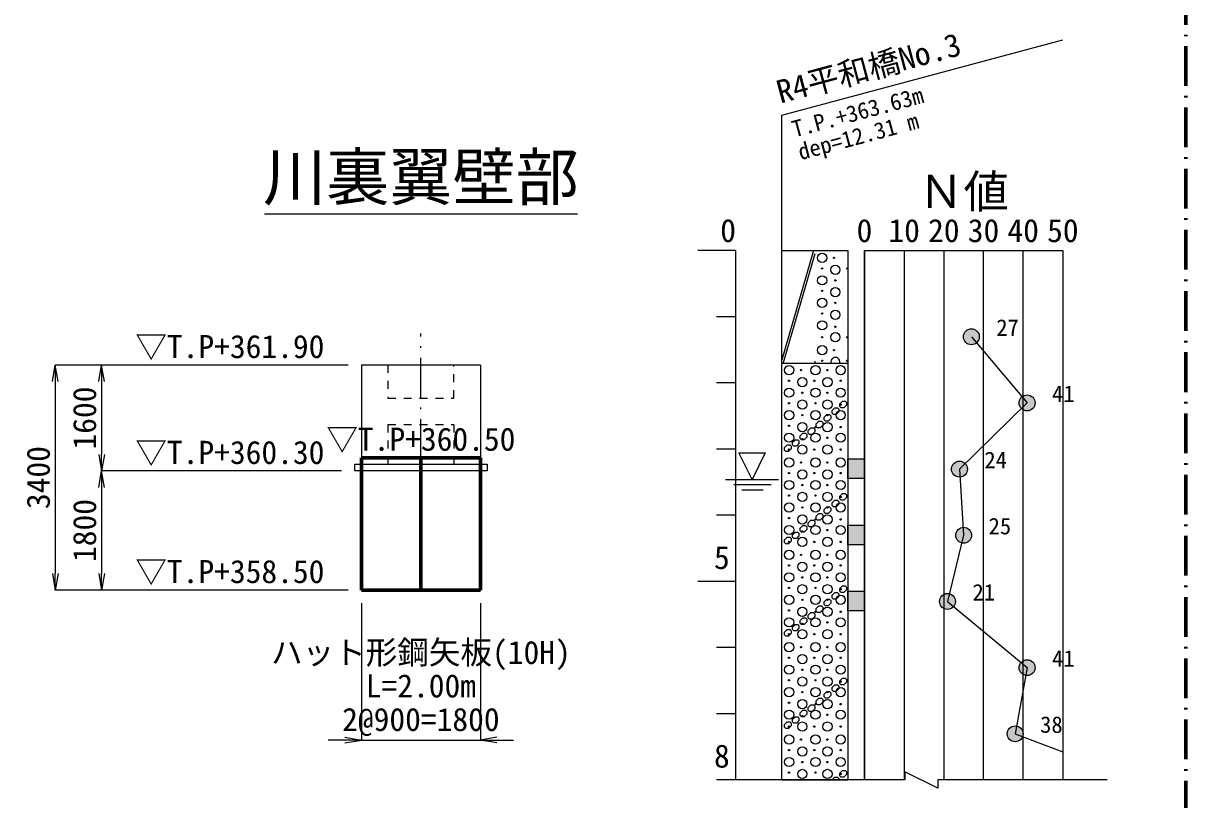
# Model space of a CAD drawing. Header units: millimetres. Extents: x 247104 to 392283, y -100044 to 25995.
# Drawn here: x 295560 to 313138, y -73799 to -62065 of the extents above; entities that cross this region are included whole.
import ezdxf
from ezdxf.enums import TextEntityAlignment as Align

# ---------------------------------------------------------------- set-up
doc = ezdxf.new("R2010")
doc.units = ezdxf.units.MM
doc.header["$LTSCALE"] = 100
doc.header["$PDSIZE"] = 300
for name, pattern in [('PS_SOLID', [0]), ('SXF_一点短鎖線', [9.25, 6, -1.5, 0.25, -1.5]), ('SXF_跳び破線', [12, 6, -6]), ('一点短鎖線', [9.25, 6, -1.5, 0.25, -1.5])]:
    doc.linetypes.add(name, pattern=pattern)
doc.layers.get('Defpoints').update_dxf_attribs({"color": 151})
for name, color, linetype, lineweight in [('D-BMK', 2, 'SXF_一点短鎖線', 13), ('D-STR', 1, 'Continuous', 50), ('D-STR-DIM', 7, 'Continuous', 13), ('D-STR-STR8', 8, 'Continuous', 9), ('D-STR-STRB', 4, 'Continuous', 13), ('D-STR-TXT', 7, 'Continuous', 13), ('D-TTL-FRAM', 2, 'Continuous', 50), ('D-TTL-LINE', 7, 'Continuous', 13), ('D-TTL-TXT', 7, 'Continuous', 13)]:
    doc.layers.add(name, color=color, linetype=linetype, lineweight=lineweight)
doc.styles.add('MS ゴシック', font='MS Gothic.ttf')
doc.styles.add('ＭＳ ゴシック', font='MS Gothic.ttf')
doc.dimstyles.new('DIM-100-F', dxfattribs={"dimscale": 100, "dimtxt": 3.5, "dimasz": 2.5, "dimexe": 0, "dimexo": 2, "dimgap": 0.8, "dimtad": 1, "dimdec": 0, "dimzin": 0, "dimdsep": 46, "dimtxsty": 'MS ゴシック', "dimblk": 'OPEN', "dimcen": 0.1, "dimaunit": 1, "dimadec": 4, "dimazin": 0, "dimtfac": 1, "dimtdec": 0, "dimtmove": 2, "dimatfit": 3, "dimldrblk": 'OPEN', "dimfxl": 1, "dimtolj": 1, "dimtzin": 0, "dimlwd": -1, "dimlwe": -1, "dimarcsym": 2})

# ---------------------------------------------------------------- blocks, each defined once
blk = doc.blocks.new('_Open')
at = {"color": 0, "linetype": 'ByBlock', "lineweight": -2}
for p, q in [((-1, 0.167), (0, 0)), ((-1, -0.167), (0, 0)), ((0, 0), (-1, 0))]:
    blk.add_line(p, q, dxfattribs=at)
blk = doc.blocks.new('*D89')
at = {"layer": 'D-STR-DIM', "color": 0, "transparency": 16777216}
for p, q in [((300473, -67231), (296045, -67231)), ((296045, -67481), (296045, -70381)), ((300473, -70631), (296045, -70631))]:
    blk.add_line(p, q, dxfattribs=at)
at = {"layer": 'Defpoints', "color": 0, "transparency": 16777216}
for p in [(300673, -67231), (296045, -70631), (300673, -70631)]:
    blk.add_point(p, dxfattribs=at)
at = {"layer": 'D-STR-DIM', "color": 0, "transparency": 16777216, "xscale": 250, "yscale": 250, "zscale": 250}
for p, rotation in [((296045, -67231), 90), ((296045, -70631), 270)]:
    blk.add_blockref('_Open', p, dxfattribs=dict(at, rotation=rotation))
at = {"layer": 'D-STR-DIM', "color": 0, "transparency": 16777216, "insert": (295790, -68931), "char_height": 350, "attachment_point": 5, "rotation": 90, "style": 'MS ゴシック'}
blk.add_mtext('\\A1;3400', dxfattribs=at)
blk = doc.blocks.new('*D90')
at = {"layer": 'D-STR-DIM', "color": 0, "transparency": 16777216}
for p, q in [((300473, -67231), (296745, -67231)), ((296745, -67481), (296745, -68581)), ((300373, -68831), (296745, -68831))]:
    blk.add_line(p, q, dxfattribs=at)
at = {"layer": 'Defpoints', "color": 0, "transparency": 16777216}
for p in [(300673, -67231), (296745, -68831), (300573, -68831)]:
    blk.add_point(p, dxfattribs=at)
at = {"layer": 'D-STR-DIM', "color": 0, "transparency": 16777216, "xscale": 250, "yscale": 250, "zscale": 250}
for p, rotation in [((296745, -67231), 90), ((296745, -68831), 270)]:
    blk.add_blockref('_Open', p, dxfattribs=dict(at, rotation=rotation))
at = {"layer": 'D-STR-DIM', "color": 0, "transparency": 16777216, "insert": (296490, -68031), "char_height": 350, "attachment_point": 5, "rotation": 90, "style": 'MS ゴシック'}
blk.add_mtext('\\A1;1600', dxfattribs=at)
blk = doc.blocks.new('*D91')
at = {"layer": 'D-STR-DIM', "color": 0, "transparency": 16777216}
for p, q in [((300373, -68831), (296745, -68831)), ((296745, -69081), (296745, -70381)), ((300473, -70631), (296745, -70631))]:
    blk.add_line(p, q, dxfattribs=at)
at = {"layer": 'Defpoints', "color": 0, "transparency": 16777216}
for p in [(300573, -68831), (296745, -70631), (300673, -70631)]:
    blk.add_point(p, dxfattribs=at)
at = {"layer": 'D-STR-DIM', "color": 0, "transparency": 16777216, "xscale": 250, "yscale": 250, "zscale": 250}
for p, rotation in [((296745, -68831), 90), ((296745, -70631), 270)]:
    blk.add_blockref('_Open', p, dxfattribs=dict(at, rotation=rotation))
at = {"layer": 'D-STR-DIM', "color": 0, "transparency": 16777216, "insert": (296490, -69731), "char_height": 350, "attachment_point": 5, "rotation": 90, "style": 'MS ゴシック'}
blk.add_mtext('\\A1;1800', dxfattribs=at)
blk = doc.blocks.new('*D92')
at = {"layer": 'D-STR-DIM', "color": 0, "transparency": 16777216}
for p, q in [((300673, -70831), (300673, -72897)), ((302473, -70831), (302473, -72897)), ((300423, -72897), (300173, -72897)), ((300673, -72897), (302473, -72897)), ((302723, -72897), (302973, -72897))]:
    blk.add_line(p, q, dxfattribs=at)
at = {"layer": 'Defpoints', "color": 0, "transparency": 16777216}
for p in [(300673, -70631), (302473, -70631), (302473, -72897)]:
    blk.add_point(p, dxfattribs=at)
at = {"layer": 'D-STR-DIM', "color": 0, "transparency": 16777216, "xscale": 250, "yscale": 250, "zscale": 250}
blk.add_blockref('_Open', (300673, -72897), dxfattribs=at)
at = {"layer": 'D-STR-DIM', "color": 0, "transparency": 16777216, "xscale": 250, "yscale": 250, "zscale": 250, "rotation": 180}
blk.add_blockref('_Open', (302473, -72897), dxfattribs=at)
at = {"layer": 'D-STR-DIM', "color": 0, "transparency": 16777216, "insert": (301573, -72624), "char_height": 350, "attachment_point": 5, "style": 'MS ゴシック'}
blk.add_mtext('\\A1;2@900=1800', dxfattribs=at)

msp = doc.modelspace()

# ---------------------------------------------------------------- hatches: boundary and pattern name
at = {"layer": 'D-STR-STR8', "linetype": 'PS_SOLID'}
for points in [[(307830.3, -65610.5, 1), (307810.3, -65610.5, 1)], [(307650.3, -65770.5, 1), (307630.3, -65770.5, 1)], [(308030.3, -65770.5, 1), (308010.3, -65770.5, 1)], [(307850.3, -65950.5, 1), (307830.3, -65950.5, 1)], [(307650.3, -66110.5, 1), (307630.3, -66110.5, 1)], [(307650.3, -66450.5, 1), (307630.3, -66450.5, 1)], [(307850.3, -66290.5, 1), (307830.3, -66290.5, 1)], [(307850.3, -66650.5, 1), (307830.3, -66650.5, 1)], [(310016.6, -66802.8, 1), (309776.6, -66802.8, 1)], [(307650.3, -66810.5, 1), (307630.3, -66810.5, 1)], [(308030.3, -66810.5, 1), (308010.3, -66810.5, 1)], [(307830.3, -67005.9, 1), (307810.3, -67005.9, 1)], [(307330.3, -67308.2, 1), (307310.3, -67308.2, 1)], [(307650.3, -67165.9, 1), (307630.3, -67165.9, 1)], [(307730.3, -67308.2, 1), (307710.3, -67308.2, 1)], [(308030.3, -67165.9, 1), (308010.3, -67165.9, 1)], [(307150.3, -67468.2, 1), (307130.3, -67468.2, 1)], [(307530.3, -67468.2, 1), (307510.3, -67468.2, 1)], [(307930.3, -67468.2, 1), (307910.3, -67468.2, 1)], [(307350.3, -67648.2, 1), (307330.3, -67648.2, 1)], [(307730.3, -67648.2, 1), (307710.3, -67648.2, 1)], [(307150.3, -67808.2, 1), (307130.3, -67808.2, 1)], [(307550.3, -67808.2, 1), (307530.3, -67808.2, 1)], [(307930.3, -67828.2, 1), (307910.3, -67828.2, 1)], [(310859.6, -67802.8, 1), (310619.6, -67802.8, 1)], [(307350.3, -67988.2, 1), (307330.3, -67988.2, 1)], [(307730.3, -67988.2, 1), (307710.3, -67988.2, 1)], [(307150.3, -68148.2, 1), (307130.3, -68148.2, 1)], [(307550.3, -68168.2, 1), (307530.3, -68168.2, 1)], [(307930.3, -68168.2, 1), (307910.3, -68168.2, 1)], [(307350.3, -68348.2, 1), (307330.3, -68348.2, 1)], [(307730.3, -68328.2, 1), (307710.3, -68328.2, 1)], [(307150.3, -68508.2, 1), (307130.3, -68508.2, 1)], [(307530.3, -68508.2, 1), (307510.3, -68508.2, 1)], [(307930.3, -68508.2, 1), (307910.3, -68508.2, 1)], [(307330.3, -68703.5, 1), (307310.3, -68703.5, 1)], [(307730.3, -68703.5, 1), (307710.3, -68703.5, 1)], [(309836.4, -68802.8, 1), (309596.4, -68802.8, 1)], [(307150.3, -68863.5, 1), (307130.3, -68863.5, 1)], [(307530.3, -68863.5, 1), (307510.3, -68863.5, 1)], [(307930.3, -68863.5, 1), (307910.3, -68863.5, 1)], [(307350.3, -69043.5, 1), (307330.3, -69043.5, 1)], [(307730.3, -69043.5, 1), (307710.3, -69043.5, 1)], [(307150.3, -69203.5, 1), (307130.3, -69203.5, 1)], [(307550.3, -69203.5, 1), (307530.3, -69203.5, 1)], [(307930.3, -69223.5, 1), (307910.3, -69223.5, 1)], [(307350.3, -69383.5, 1), (307330.3, -69383.5, 1)], [(307730.3, -69383.5, 1), (307710.3, -69383.5, 1)], [(307150.3, -69543.5, 1), (307130.3, -69543.5, 1)], [(307550.3, -69563.5, 1), (307530.3, -69563.5, 1)], [(307930.3, -69563.5, 1), (307910.3, -69563.5, 1)], [(307350.3, -69743.5, 1), (307330.3, -69743.5, 1)], [(307730.3, -69723.5, 1), (307710.3, -69723.5, 1)], [(309900.3, -69802.8, 1), (309660.3, -69802.8, 1)], [(307150.3, -69903.5, 1), (307130.3, -69903.5, 1)], [(307530.3, -69903.5, 1), (307510.3, -69903.5, 1)], [(307930.3, -69903.5, 1), (307910.3, -69903.5, 1)], [(307330.3, -70098.9, 1), (307310.3, -70098.9, 1)], [(307730.3, -70098.9, 1), (307710.3, -70098.9, 1)], [(307150.3, -70258.9, 1), (307130.3, -70258.9, 1)], [(307530.3, -70258.9, 1), (307510.3, -70258.9, 1)], [(307930.3, -70258.9, 1), (307910.3, -70258.9, 1)], [(307350.3, -70438.9, 1), (307330.3, -70438.9, 1)], [(307730.3, -70438.9, 1), (307710.3, -70438.9, 1)], [(307150.3, -70598.9, 1), (307130.3, -70598.9, 1)], [(307550.3, -70598.9, 1), (307530.3, -70598.9, 1)], [(307930.3, -70618.9, 1), (307910.3, -70618.9, 1)], [(307350.3, -70778.9, 1), (307330.3, -70778.9, 1)], [(307730.3, -70778.9, 1), (307710.3, -70778.9, 1)], [(309656.1, -70802.8, 1), (309416.1, -70802.8, 1)], [(307150.3, -70938.9, 1), (307130.3, -70938.9, 1)], [(307550.3, -70958.9, 1), (307530.3, -70958.9, 1)], [(307930.3, -70958.9, 1), (307910.3, -70958.9, 1)], [(307350.3, -71138.9, 1), (307330.3, -71138.9, 1)], [(307730.3, -71118.9, 1), (307710.3, -71118.9, 1)], [(307150.3, -71298.9, 1), (307130.3, -71298.9, 1)], [(307530.3, -71298.9, 1), (307510.3, -71298.9, 1)], [(307930.3, -71298.9, 1), (307910.3, -71298.9, 1)], [(307330.3, -71494.2, 1), (307310.3, -71494.2, 1)], [(307730.3, -71494.2, 1), (307710.3, -71494.2, 1)], [(307150.3, -71654.2, 1), (307130.3, -71654.2, 1)], [(307530.3, -71654.2, 1), (307510.3, -71654.2, 1)], [(307930.3, -71654.2, 1), (307910.3, -71654.2, 1)], [(310859.6, -71802.8, 1), (310619.6, -71802.8, 1)], [(307350.3, -71834.2, 1), (307330.3, -71834.2, 1)], [(307730.3, -71834.2, 1), (307710.3, -71834.2, 1)], [(307150.3, -71994.2, 1), (307130.3, -71994.2, 1)], [(307550.3, -71994.2, 1), (307530.3, -71994.2, 1)], [(307930.3, -72014.2, 1), (307910.3, -72014.2, 1)], [(307350.3, -72174.2, 1), (307330.3, -72174.2, 1)], [(307730.3, -72174.2, 1), (307710.3, -72174.2, 1)], [(307150.3, -72334.2, 1), (307130.3, -72334.2, 1)], [(307550.3, -72354.2, 1), (307530.3, -72354.2, 1)], [(307930.3, -72354.2, 1), (307910.3, -72354.2, 1)], [(307350.3, -72534.2, 1), (307330.3, -72534.2, 1)], [(307730.3, -72514.2, 1), (307710.3, -72514.2, 1)], [(307150.3, -72694.2, 1), (307130.3, -72694.2, 1)], [(307530.3, -72694.2, 1), (307510.3, -72694.2, 1)], [(307930.3, -72694.2, 1), (307910.3, -72694.2, 1)], [(310679.4, -72802.8, 1), (310439.4, -72802.8, 1)], [(307330.3, -72889.6, 1), (307310.3, -72889.6, 1)], [(307730.3, -72889.6, 1), (307710.3, -72889.6, 1)], [(307150.3, -73049.6, 1), (307130.3, -73049.6, 1)], [(307530.3, -73049.6, 1), (307510.3, -73049.6, 1)], [(307930.3, -73049.6, 1), (307910.3, -73049.6, 1)], [(307350.3, -73229.6, 1), (307330.3, -73229.6, 1)], [(307730.3, -73229.6, 1), (307710.3, -73229.6, 1)], [(307150.3, -73389.6, 1), (307130.3, -73389.6, 1)], [(307550.3, -73389.6, 1), (307530.3, -73389.6, 1)], [(307930.3, -73409.6, 1), (307910.3, -73409.6, 1)]]:
    msp.add_hatch(color=256, dxfattribs=at).paths.add_polyline_path(points)
h = msp.add_hatch(color=256, dxfattribs=at)
h.dxf.hatch_style = 1
h.paths.add_polyline_path([(308030.3, -68649.6), (308280.3, -68649.6), (308280.3, -68946.1), (308030.3, -68946.1)], flags=16)
h = msp.add_hatch(color=256, dxfattribs=at)
h.dxf.hatch_style = 1
h.paths.add_polyline_path([(308030.3, -69649.6), (308280.3, -69649.6), (308280.3, -69946.1), (308030.3, -69946.1)], flags=16)
h = msp.add_hatch(color=256, dxfattribs=at)
h.dxf.hatch_style = 1
h.paths.add_polyline_path([(308030.3, -70649.6), (308280.3, -70649.6), (308280.3, -70946.1), (308030.3, -70946.1)], flags=16)

# ---------------------------------------------------------------- linework, layer by layer
at = {"layer": 'D-BMK', "linetype": '一点短鎖線'}
msp.add_line((301573, -69571.8), (301573, -66755.8), dxfattribs=at)
at = {"layer": 'D-STR'}
for p, q in [((302473, -68630.5), (300673, -68630.5)), ((300673, -68830.5), (300673, -68630.5)), ((301573, -68830.5), (301573, -68630.5)), ((302473, -68830.5), (302473, -68630.5)), ((300673, -70630.5), (300673, -68830.5)), ((301573, -70630.5), (301573, -68830.5)), ((302473, -70630.5), (302473, -68830.5)), ((300673, -70630.5), (302473, -70630.5))]:
    msp.add_line(p, q, dxfattribs=at)
at = {"layer": 'D-STR-STR8', "linetype": 'PS_SOLID'}
for p, q in [((307030.3, -63453.4), (311278.4, -62315)), ((306330.3, -65500.5), (305760.3, -65500.5)), ((308280.3, -65500.5), (311280.3, -65500.5)), ((308280.3, -73500.5), (308280.3, -65500.5)), ((311280.3, -65500.5), (311280.3, -73500.5)), ((306330.3, -66500.5), (306045.3, -66500.5)), ((306330.3, -67500.5), (306045.3, -67500.5)), ((306330.3, -68500.5), (306045.3, -68500.5)), ((306330.3, -69500.5), (306045.3, -69500.5)), ((306330.3, -70500.5), (305760.3, -70500.5)), ((306330.3, -71500.5), (306045.3, -71500.5)), ((306330.3, -72500.5), (306045.3, -72500.5)), ((306330.3, -73500.5), (306045.3, -73500.5))]:
    msp.add_line(p, q, dxfattribs=at)
for points in [[(307030.3, -65500.5), (307030.3, -63453.4)], [(306330.3, -65500.5), (306330.3, -73500.5)], [(307510.3, -65500.5), (307030.3, -67149.7)], [(307030.3, -73500.5), (307030.3, -65500.5)], [(307030.3, -65500.5), (308030.3, -65500.5)], [(307530.3, -65549), (307050.3, -67198.2)], [(308030.3, -65500.5), (308030.3, -73500.5)], [(308280.3, -65500.5), (308280.3, -73500.5)], [(308879.1, -65500.5), (308879.1, -73500.5)], [(309478, -65500.5), (309478, -73500.5)], [(310076.8, -65500.5), (310076.8, -73500.5)], [(310675.7, -65500.5), (310675.7, -73500.5)], [(311280.3, -65500.5), (311280.3, -73500.5)], [(309896.6, -66802.8), (310739.6, -67802.8)], [(307030.3, -67200.5), (308030.3, -67200.5)], [(307530.3, -67173.9), (307530.3, -67198.2)], [(307910.3, -67818.2), (307950.3, -67778.2)], [(307910.3, -67858.2), (307910.3, -67818.2)], [(307950.3, -67778.2), (307990.3, -67778.2)], [(308010.3, -67838.2), (307970.3, -67878.2)], [(307990.3, -67778.2), (308010.3, -67798.2)], [(308010.3, -67798.2), (308010.3, -67838.2)], [(310739.6, -67802.8), (309716.4, -68802.8)], [(307670.3, -68018.2), (307710.3, -67978.2)], [(307670.3, -68058.2), (307670.3, -68018.2)], [(307710.3, -67978.2), (307750.3, -67978.2)], [(307750.3, -67978.2), (307770.3, -67998.2)], [(307770.3, -67998.2), (307770.3, -68038.2)], [(307790.3, -67918.2), (307830.3, -67878.2)], [(307790.3, -67958.2), (307790.3, -67918.2)], [(307810.3, -67978.2), (307790.3, -67958.2)], [(307850.3, -67978.2), (307810.3, -67978.2)], [(307830.3, -67878.2), (307870.3, -67878.2)], [(307890.3, -67938.2), (307850.3, -67978.2)], [(307870.3, -67878.2), (307890.3, -67898.2)], [(307890.3, -67898.2), (307890.3, -67938.2)], [(307930.3, -67878.2), (307910.3, -67858.2)], [(307970.3, -67878.2), (307930.3, -67878.2)], [(307430.3, -68218.2), (307470.3, -68178.2)], [(307470.3, -68178.2), (307510.3, -68178.2)], [(307510.3, -68178.2), (307530.3, -68198.2)], [(307530.3, -68198.2), (307530.3, -68238.2)], [(307550.3, -68118.2), (307590.3, -68078.2)], [(307550.3, -68158.2), (307550.3, -68118.2)], [(307570.3, -68178.2), (307550.3, -68158.2)], [(307610.3, -68178.2), (307570.3, -68178.2)], [(307590.3, -68078.2), (307630.3, -68078.2)], [(307650.3, -68138.2), (307610.3, -68178.2)], [(307630.3, -68078.2), (307650.3, -68098.2)], [(307650.3, -68098.2), (307650.3, -68138.2)], [(307690.3, -68078.2), (307670.3, -68058.2)], [(307730.3, -68078.2), (307690.3, -68078.2)], [(307770.3, -68038.2), (307730.3, -68078.2)], [(307190.3, -68398.2), (307230.3, -68358.2)], [(307230.3, -68358.2), (307270.3, -68358.2)], [(307270.3, -68358.2), (307290.3, -68378.2)], [(307290.3, -68378.2), (307290.3, -68418.2)], [(307310.3, -68298.2), (307350.3, -68258.2)], [(307310.3, -68338.2), (307310.3, -68298.2)], [(307330.3, -68358.2), (307310.3, -68338.2)], [(307370.3, -68358.2), (307330.3, -68358.2)], [(307350.3, -68258.2), (307390.3, -68258.2)], [(307410.3, -68318.2), (307370.3, -68358.2)], [(307390.3, -68258.2), (307410.3, -68278.2)], [(307410.3, -68278.2), (307410.3, -68318.2)], [(307430.3, -68258.2), (307430.3, -68218.2)], [(307450.3, -68278.2), (307430.3, -68258.2)], [(307490.3, -68278.2), (307450.3, -68278.2)], [(307530.3, -68238.2), (307490.3, -68278.2)], [(307070.3, -68478.2), (307110.3, -68438.2)], [(307070.3, -68518.2), (307070.3, -68478.2)], [(307090.3, -68538.2), (307070.3, -68518.2)], [(307130.3, -68538.2), (307090.3, -68538.2)], [(307110.3, -68438.2), (307150.3, -68438.2)], [(307170.3, -68498.2), (307130.3, -68538.2)], [(307150.3, -68438.2), (307170.3, -68458.2)], [(307170.3, -68458.2), (307170.3, -68498.2)], [(307190.3, -68438.2), (307190.3, -68398.2)], [(307210.3, -68458.2), (307190.3, -68438.2)], [(307250.3, -68458.2), (307210.3, -68458.2)], [(307290.3, -68418.2), (307250.3, -68458.2)], [(306380.3, -68558.9), (306780.3, -68558.9)], [(306580.3, -68958.9), (306380.3, -68558.9)], [(306780.3, -68558.9), (306580.3, -68958.9)], [(309716.4, -68802.8), (309780.3, -69802.8)], [(306180.3, -68958.9), (306980.3, -68958.9)], [(306302.5, -69036.6), (306869.2, -69036.6)], [(306424.8, -69114.4), (306747, -69114.4)], [(307910.3, -69213.5), (307950.3, -69173.5)], [(307910.3, -69253.5), (307910.3, -69213.5)], [(307930.3, -69273.5), (307910.3, -69253.5)], [(307950.3, -69173.5), (307990.3, -69173.5)], [(308010.3, -69233.5), (307970.3, -69273.5)], [(307990.3, -69173.5), (308010.3, -69193.5)], [(308010.3, -69193.5), (308010.3, -69233.5)], [(307670.3, -69413.5), (307710.3, -69373.5)], [(307670.3, -69453.5), (307670.3, -69413.5)], [(307710.3, -69373.5), (307750.3, -69373.5)], [(307770.3, -69433.5), (307730.3, -69473.5)], [(307750.3, -69373.5), (307770.3, -69393.5)], [(307770.3, -69393.5), (307770.3, -69433.5)], [(307790.3, -69313.5), (307830.3, -69273.5)], [(307790.3, -69353.5), (307790.3, -69313.5)], [(307810.3, -69373.5), (307790.3, -69353.5)], [(307850.3, -69373.5), (307810.3, -69373.5)], [(307830.3, -69273.5), (307870.3, -69273.5)], [(307890.3, -69333.5), (307850.3, -69373.5)], [(307870.3, -69273.5), (307890.3, -69293.5)], [(307890.3, -69293.5), (307890.3, -69333.5)], [(307970.3, -69273.5), (307930.3, -69273.5)], [(307430.3, -69613.5), (307470.3, -69573.5)], [(307470.3, -69573.5), (307510.3, -69573.5)], [(307510.3, -69573.5), (307530.3, -69593.5)], [(307530.3, -69593.5), (307530.3, -69633.5)], [(307550.3, -69513.5), (307590.3, -69473.5)], [(307550.3, -69553.5), (307550.3, -69513.5)], [(307570.3, -69573.5), (307550.3, -69553.5)], [(307610.3, -69573.5), (307570.3, -69573.5)], [(307590.3, -69473.5), (307630.3, -69473.5)], [(307650.3, -69533.5), (307610.3, -69573.5)], [(307630.3, -69473.5), (307650.3, -69493.5)], [(307650.3, -69493.5), (307650.3, -69533.5)], [(307690.3, -69473.5), (307670.3, -69453.5)], [(307730.3, -69473.5), (307690.3, -69473.5)], [(307190.3, -69793.5), (307230.3, -69753.5)], [(307230.3, -69753.5), (307270.3, -69753.5)], [(307270.3, -69753.5), (307290.3, -69773.5)], [(307290.3, -69773.5), (307290.3, -69813.5)], [(307310.3, -69693.5), (307350.3, -69653.5)], [(307310.3, -69733.5), (307310.3, -69693.5)], [(307330.3, -69753.5), (307310.3, -69733.5)], [(307370.3, -69753.5), (307330.3, -69753.5)], [(307350.3, -69653.5), (307390.3, -69653.5)], [(307410.3, -69713.5), (307370.3, -69753.5)], [(307390.3, -69653.5), (307410.3, -69673.5)], [(307410.3, -69673.5), (307410.3, -69713.5)], [(307430.3, -69653.5), (307430.3, -69613.5)], [(307450.3, -69673.5), (307430.3, -69653.5)], [(307490.3, -69673.5), (307450.3, -69673.5)], [(307530.3, -69633.5), (307490.3, -69673.5)], [(307070.3, -69873.5), (307110.3, -69833.5)], [(307070.3, -69913.5), (307070.3, -69873.5)], [(307090.3, -69933.5), (307070.3, -69913.5)], [(307130.3, -69933.5), (307090.3, -69933.5)], [(307110.3, -69833.5), (307150.3, -69833.5)], [(307170.3, -69893.5), (307130.3, -69933.5)], [(307150.3, -69833.5), (307170.3, -69853.5)], [(307170.3, -69853.5), (307170.3, -69893.5)], [(307190.3, -69833.5), (307190.3, -69793.5)], [(307210.3, -69853.5), (307190.3, -69833.5)], [(307250.3, -69853.5), (307210.3, -69853.5)], [(307290.3, -69813.5), (307250.3, -69853.5)], [(309780.3, -69802.8), (309536.1, -70802.8)], [(307910.3, -70608.9), (307950.3, -70568.9)], [(307910.3, -70648.9), (307910.3, -70608.9)], [(307930.3, -70668.9), (307910.3, -70648.9)], [(307950.3, -70568.9), (307990.3, -70568.9)], [(308010.3, -70628.9), (307970.3, -70668.9)], [(307990.3, -70568.9), (308010.3, -70588.9)], [(308010.3, -70588.9), (308010.3, -70628.9)], [(307670.3, -70808.9), (307710.3, -70768.9)], [(307670.3, -70848.9), (307670.3, -70808.9)], [(307710.3, -70768.9), (307750.3, -70768.9)], [(307770.3, -70828.9), (307730.3, -70868.9)], [(307750.3, -70768.9), (307770.3, -70788.9)], [(307770.3, -70788.9), (307770.3, -70828.9)], [(307790.3, -70708.9), (307830.3, -70668.9)], [(307790.3, -70748.9), (307790.3, -70708.9)], [(307810.3, -70768.9), (307790.3, -70748.9)], [(307850.3, -70768.9), (307810.3, -70768.9)], [(307830.3, -70668.9), (307870.3, -70668.9)], [(307890.3, -70728.9), (307850.3, -70768.9)], [(307870.3, -70668.9), (307890.3, -70688.9)], [(307890.3, -70688.9), (307890.3, -70728.9)], [(307970.3, -70668.9), (307930.3, -70668.9)], [(309536.1, -70802.8), (310739.6, -71802.8)], [(307430.3, -71008.9), (307470.3, -70968.9)], [(307430.3, -71048.9), (307430.3, -71008.9)], [(307470.3, -70968.9), (307510.3, -70968.9)], [(307510.3, -70968.9), (307530.3, -70988.9)], [(307530.3, -70988.9), (307530.3, -71028.9)], [(307550.3, -70908.9), (307590.3, -70868.9)], [(307550.3, -70948.9), (307550.3, -70908.9)], [(307570.3, -70968.9), (307550.3, -70948.9)], [(307610.3, -70968.9), (307570.3, -70968.9)], [(307590.3, -70868.9), (307630.3, -70868.9)], [(307650.3, -70928.9), (307610.3, -70968.9)], [(307630.3, -70868.9), (307650.3, -70888.9)], [(307650.3, -70888.9), (307650.3, -70928.9)], [(307690.3, -70868.9), (307670.3, -70848.9)], [(307730.3, -70868.9), (307690.3, -70868.9)], [(307190.3, -71188.9), (307230.3, -71148.9)], [(307190.3, -71228.9), (307190.3, -71188.9)], [(307230.3, -71148.9), (307270.3, -71148.9)], [(307270.3, -71148.9), (307290.3, -71168.9)], [(307290.3, -71168.9), (307290.3, -71208.9)], [(307310.3, -71088.9), (307350.3, -71048.9)], [(307310.3, -71128.9), (307310.3, -71088.9)], [(307330.3, -71148.9), (307310.3, -71128.9)], [(307370.3, -71148.9), (307330.3, -71148.9)], [(307350.3, -71048.9), (307390.3, -71048.9)], [(307410.3, -71108.9), (307370.3, -71148.9)], [(307390.3, -71048.9), (307410.3, -71068.9)], [(307410.3, -71068.9), (307410.3, -71108.9)], [(307450.3, -71068.9), (307430.3, -71048.9)], [(307490.3, -71068.9), (307450.3, -71068.9)], [(307530.3, -71028.9), (307490.3, -71068.9)], [(307070.3, -71268.9), (307110.3, -71228.9)], [(307070.3, -71308.9), (307070.3, -71268.9)], [(307090.3, -71328.9), (307070.3, -71308.9)], [(307130.3, -71328.9), (307090.3, -71328.9)], [(307110.3, -71228.9), (307150.3, -71228.9)], [(307170.3, -71288.9), (307130.3, -71328.9)], [(307150.3, -71228.9), (307170.3, -71248.9)], [(307170.3, -71248.9), (307170.3, -71288.9)], [(307210.3, -71248.9), (307190.3, -71228.9)], [(307250.3, -71248.9), (307210.3, -71248.9)], [(307290.3, -71208.9), (307250.3, -71248.9)], [(310739.6, -71802.8), (310559.4, -72802.8)], [(307790.3, -72104.2), (307830.3, -72064.2)], [(307830.3, -72064.2), (307870.3, -72064.2)], [(307870.3, -72064.2), (307890.3, -72084.2)], [(307910.3, -72004.2), (307950.3, -71964.2)], [(307910.3, -72044.2), (307910.3, -72004.2)], [(307930.3, -72064.2), (307910.3, -72044.2)], [(307970.3, -72064.2), (307930.3, -72064.2)], [(307950.3, -71964.2), (307990.3, -71964.2)], [(308010.3, -72024.2), (307970.3, -72064.2)], [(307990.3, -71964.2), (308010.3, -71984.2)], [(308010.3, -71984.2), (308010.3, -72024.2)], [(307670.3, -72204.2), (307710.3, -72164.2)], [(307670.3, -72244.2), (307670.3, -72204.2)], [(307690.3, -72264.2), (307670.3, -72244.2)], [(307710.3, -72164.2), (307750.3, -72164.2)], [(307770.3, -72224.2), (307730.3, -72264.2)], [(307750.3, -72164.2), (307770.3, -72184.2)], [(307770.3, -72184.2), (307770.3, -72224.2)], [(307790.3, -72144.2), (307790.3, -72104.2)], [(307810.3, -72164.2), (307790.3, -72144.2)], [(307850.3, -72164.2), (307810.3, -72164.2)], [(307890.3, -72124.2), (307850.3, -72164.2)], [(307890.3, -72084.2), (307890.3, -72124.2)], [(307430.3, -72404.2), (307470.3, -72364.2)], [(307430.3, -72444.2), (307430.3, -72404.2)], [(307470.3, -72364.2), (307510.3, -72364.2)], [(307510.3, -72364.2), (307530.3, -72384.2)], [(307530.3, -72384.2), (307530.3, -72424.2)], [(307550.3, -72304.2), (307590.3, -72264.2)], [(307550.3, -72344.2), (307550.3, -72304.2)], [(307570.3, -72364.2), (307550.3, -72344.2)], [(307610.3, -72364.2), (307570.3, -72364.2)], [(307590.3, -72264.2), (307630.3, -72264.2)], [(307650.3, -72324.2), (307610.3, -72364.2)], [(307630.3, -72264.2), (307650.3, -72284.2)], [(307650.3, -72284.2), (307650.3, -72324.2)], [(307730.3, -72264.2), (307690.3, -72264.2)], [(307190.3, -72584.2), (307230.3, -72544.2)], [(307190.3, -72624.2), (307190.3, -72584.2)], [(307230.3, -72544.2), (307270.3, -72544.2)], [(307270.3, -72544.2), (307290.3, -72564.2)], [(307290.3, -72564.2), (307290.3, -72604.2)], [(307310.3, -72484.2), (307350.3, -72444.2)], [(307310.3, -72524.2), (307310.3, -72484.2)], [(307330.3, -72544.2), (307310.3, -72524.2)], [(307370.3, -72544.2), (307330.3, -72544.2)], [(307350.3, -72444.2), (307390.3, -72444.2)], [(307410.3, -72504.2), (307370.3, -72544.2)], [(307390.3, -72444.2), (307410.3, -72464.2)], [(307410.3, -72464.2), (307410.3, -72504.2)], [(307450.3, -72464.2), (307430.3, -72444.2)], [(307490.3, -72464.2), (307450.3, -72464.2)], [(307530.3, -72424.2), (307490.3, -72464.2)], [(307070.3, -72664.2), (307110.3, -72624.2)], [(307070.3, -72704.2), (307070.3, -72664.2)], [(307090.3, -72724.2), (307070.3, -72704.2)], [(307130.3, -72724.2), (307090.3, -72724.2)], [(307110.3, -72624.2), (307150.3, -72624.2)], [(307170.3, -72684.2), (307130.3, -72724.2)], [(307150.3, -72624.2), (307170.3, -72644.2)], [(307170.3, -72644.2), (307170.3, -72684.2)], [(307210.3, -72644.2), (307190.3, -72624.2)], [(307250.3, -72644.2), (307210.3, -72644.2)], [(307290.3, -72604.2), (307250.3, -72644.2)], [(310559.4, -72802.8), (311280.3, -73076.1)], [(311949.7, -73500.5), (309390.2, -73500.5), (309390.2, -73625.5), (308890.2, -73375.5), (308890.2, -73500.5), (306330.3, -73500.5)], [(307795.2, -73494.7), (307830.3, -73459.6)], [(307830.3, -73459.6), (307870.3, -73459.6)], [(307870.3, -73459.6), (307890.3, -73479.6)], [(307910.3, -73399.6), (307950.3, -73359.6)], [(307910.3, -73439.6), (307910.3, -73399.6)], [(307930.3, -73459.6), (307910.3, -73439.6)], [(307970.3, -73459.6), (307930.3, -73459.6)], [(307950.3, -73359.6), (307990.3, -73359.6)], [(308010.3, -73419.6), (307970.3, -73459.6)], [(307990.3, -73359.6), (308010.3, -73379.6)], [(308010.3, -73379.6), (308010.3, -73419.6)], [(307030.3, -73500.5), (308030.3, -73500.5)], [(307890.3, -73479.6), (307890.3, -73494.7)]]:
    msp.add_lwpolyline(points, dxfattribs=at)
for points in [[(308030.3, -68649.6), (308280.3, -68649.6), (308280.3, -68946.1), (308030.3, -68946.1)], [(308030.3, -69649.6), (308280.3, -69649.6), (308280.3, -69946.1), (308030.3, -69946.1)], [(308030.3, -70649.6), (308280.3, -70649.6), (308280.3, -70946.1), (308030.3, -70946.1)]]:
    msp.add_lwpolyline(points, close=True, dxfattribs=at)
for centre, radius in [((307640.3, -65610.5), 70), ((307840.3, -65790.5), 70), ((307820.3, -65610.5), 10), ((307640.3, -65950.5), 70), ((307640.3, -65770.5), 10), ((308020.3, -65770.5), 10), ((307840.3, -66130.5), 70), ((307840.3, -65950.5), 10), ((307640.3, -66290.5), 70), ((307640.3, -66110.5), 10), ((307640.3, -66450.5), 10), ((307840.3, -66470.5), 70), ((307840.3, -66290.5), 10), ((307640.3, -66630.5), 70), ((307840.3, -66810.5), 70), ((307840.3, -66650.5), 10), ((309896.6, -66802.8), 120), ((307640.3, -67005.9), 70), ((307640.3, -66810.5), 10), ((308020.3, -66810.5), 10), ((307820.3, -67005.9), 10), ((307140.3, -67308.2), 70), ((307320.3, -67308.2), 10), ((307540.3, -67308.2), 70), ((307640.3, -67165.9), 10), ((307720.3, -67308.2), 10), ((307920.3, -67308.2), 70), ((308020.3, -67165.9), 10), ((307140.3, -67468.2), 10), ((307340.3, -67488.2), 70), ((307520.3, -67468.2), 10), ((307720.3, -67488.2), 70), ((307920.3, -67468.2), 10), ((307140.3, -67648.2), 70), ((307340.3, -67648.2), 10), ((307540.3, -67648.2), 70), ((307720.3, -67648.2), 10), ((307920.3, -67648.2), 70), ((307140.3, -67808.2), 10), ((307340.3, -67828.2), 70), ((307540.3, -67808.2), 10), ((307720.3, -67828.2), 70), ((307920.3, -67828.2), 10), ((310739.6, -67802.8), 120), ((307140.3, -67988.2), 70), ((307340.3, -67988.2), 10), ((307540.3, -67988.2), 70), ((307720.3, -67988.2), 10), ((307920.3, -67988.2), 70), ((307140.3, -68148.2), 10), ((307340.3, -68168.2), 70), ((307540.3, -68168.2), 10), ((307720.3, -68168.2), 70), ((307920.3, -68168.2), 10), ((307140.3, -68328.2), 70), ((307340.3, -68348.2), 10), ((307540.3, -68328.2), 70), ((307720.3, -68328.2), 10), ((307920.3, -68328.2), 70), ((307140.3, -68508.2), 10), ((307340.3, -68508.2), 70), ((307520.3, -68508.2), 10), ((307720.3, -68508.2), 70), ((307920.3, -68508.2), 10), ((307140.3, -68703.5), 70), ((307320.3, -68703.5), 10), ((307540.3, -68703.5), 70), ((307720.3, -68703.5), 10), ((307920.3, -68703.5), 70), ((309716.4, -68802.8), 120), ((307140.3, -68863.5), 10), ((307340.3, -68883.5), 70), ((307520.3, -68863.5), 10), ((307720.3, -68883.5), 70), ((307920.3, -68863.5), 10), ((307140.3, -69043.5), 70), ((307340.3, -69043.5), 10), ((307540.3, -69043.5), 70), ((307720.3, -69043.5), 10), ((307920.3, -69043.5), 70), ((307140.3, -69203.5), 10), ((307340.3, -69223.5), 70), ((307540.3, -69203.5), 10), ((307720.3, -69223.5), 70), ((307920.3, -69223.5), 10), ((307140.3, -69383.5), 70), ((307340.3, -69383.5), 10), ((307540.3, -69383.5), 70), ((307720.3, -69383.5), 10), ((307920.3, -69383.5), 70), ((307140.3, -69543.5), 10), ((307340.3, -69563.5), 70), ((307540.3, -69563.5), 10), ((307720.3, -69563.5), 70), ((307920.3, -69563.5), 10), ((307140.3, -69723.5), 70), ((307340.3, -69743.5), 10), ((307540.3, -69723.5), 70), ((307720.3, -69723.5), 10), ((307920.3, -69723.5), 70), ((309780.3, -69802.8), 120), ((307140.3, -69903.5), 10), ((307340.3, -69903.5), 70), ((307520.3, -69903.5), 10), ((307720.3, -69903.5), 70), ((307920.3, -69903.5), 10), ((307140.3, -70098.9), 70), ((307320.3, -70098.9), 10), ((307540.3, -70098.9), 70), ((307720.3, -70098.9), 10), ((307920.3, -70098.9), 70), ((307140.3, -70258.9), 10), ((307340.3, -70278.9), 70), ((307520.3, -70258.9), 10), ((307720.3, -70278.9), 70), ((307920.3, -70258.9), 10), ((307140.3, -70438.9), 70), ((307340.3, -70438.9), 10), ((307540.3, -70438.9), 70), ((307720.3, -70438.9), 10), ((307920.3, -70438.9), 70), ((307140.3, -70598.9), 10), ((307340.3, -70618.9), 70), ((307540.3, -70598.9), 10), ((307720.3, -70618.9), 70), ((307920.3, -70618.9), 10), ((307140.3, -70778.9), 70), ((307340.3, -70778.9), 10), ((307540.3, -70778.9), 70), ((307720.3, -70778.9), 10), ((307920.3, -70778.9), 70), ((309536.1, -70802.8), 120), ((307140.3, -70938.9), 10), ((307340.3, -70958.9), 70), ((307540.3, -70958.9), 10), ((307720.3, -70958.9), 70), ((307920.3, -70958.9), 10), ((307140.3, -71118.9), 70), ((307340.3, -71138.9), 10), ((307540.3, -71118.9), 70), ((307720.3, -71118.9), 10), ((307920.3, -71118.9), 70), ((307140.3, -71298.9), 10), ((307340.3, -71298.9), 70), ((307520.3, -71298.9), 10), ((307720.3, -71298.9), 70), ((307920.3, -71298.9), 10), ((307140.3, -71494.2), 70), ((307320.3, -71494.2), 10), ((307540.3, -71494.2), 70), ((307720.3, -71494.2), 10), ((307920.3, -71494.2), 70), ((307140.3, -71654.2), 10), ((307340.3, -71674.2), 70), ((307520.3, -71654.2), 10), ((307720.3, -71674.2), 70), ((307920.3, -71654.2), 10), ((310739.6, -71802.8), 120), ((307140.3, -71834.2), 70), ((307340.3, -71834.2), 10), ((307540.3, -71834.2), 70), ((307720.3, -71834.2), 10), ((307920.3, -71834.2), 70), ((307140.3, -71994.2), 10), ((307340.3, -72014.2), 70), ((307540.3, -71994.2), 10), ((307720.3, -72014.2), 70), ((307920.3, -72014.2), 10), ((307140.3, -72174.2), 70), ((307340.3, -72174.2), 10), ((307540.3, -72174.2), 70), ((307720.3, -72174.2), 10), ((307920.3, -72174.2), 70), ((307140.3, -72334.2), 10), ((307340.3, -72354.2), 70), ((307540.3, -72354.2), 10), ((307720.3, -72354.2), 70), ((307920.3, -72354.2), 10), ((307140.3, -72514.2), 70), ((307340.3, -72534.2), 10), ((307540.3, -72514.2), 70), ((307720.3, -72514.2), 10), ((307920.3, -72514.2), 70), ((307140.3, -72694.2), 10), ((307340.3, -72694.2), 70), ((307520.3, -72694.2), 10), ((307720.3, -72694.2), 70), ((307920.3, -72694.2), 10), ((310559.4, -72802.8), 120), ((307140.3, -72889.6), 70), ((307320.3, -72889.6), 10), ((307540.3, -72889.6), 70), ((307720.3, -72889.6), 10), ((307920.3, -72889.6), 70), ((307140.3, -73049.6), 10), ((307340.3, -73069.6), 70), ((307520.3, -73049.6), 10), ((307720.3, -73069.6), 70), ((307920.3, -73049.6), 10), ((307140.3, -73229.6), 70), ((307340.3, -73229.6), 10), ((307540.3, -73229.6), 70), ((307720.3, -73229.6), 10), ((307920.3, -73229.6), 70), ((307140.3, -73389.6), 10), ((307340.3, -73409.6), 70), ((307540.3, -73389.6), 10), ((307720.3, -73409.6), 70), ((307920.3, -73409.6), 10)]:
    msp.add_circle(centre, radius, dxfattribs=at)
msp.add_arc((307840.3, -67185.9), 70, 349.71242, 189.76372, dxfattribs=at)
at = {"layer": 'D-STR-STRB'}
for p, q in [((302473, -67230.5), (300673, -67230.5)), ((300673, -67230.5), (300673, -68730.5)), ((302473, -67230.5), (302473, -68730.5)), ((300673, -68730.5), (302473, -68730.5))]:
    msp.add_line(p, q, dxfattribs=at)
at = {"layer": 'D-STR-STRB', "linetype": 'SXF_跳び破線', "ltscale": 0.2}
for p, q in [((301073, -68130.5), (302073, -68130.5)), ((301073, -68130.5), (301073, -68730.5)), ((302073, -68130.5), (302073, -68730.5))]:
    msp.add_line(p, q, dxfattribs=at)
msp.add_lwpolyline([(301073, -67230.5), (301073, -67730.5), (302073, -67730.5), (302073, -67230.5)], dxfattribs=at)
at = {"layer": 'D-STR-STRB'}
msp.add_lwpolyline([(302473, -68730.5), (302573, -68730.5), (302573, -68830.5), (300573, -68830.5), (300573, -68730.5), (300673, -68730.5)], dxfattribs=at)
at = {"layer": 'D-TTL-FRAM', "linetype": 'SXF_一点短鎖線'}
msp.add_line((313138.5, -45762.9), (313138.5, -73973.2), dxfattribs=at)
at = {"layer": 'D-TTL-LINE'}
msp.add_line((299207, -64947.6), (303939, -64947.6), dxfattribs=at)

# ---------------------------------------------------------------- texts
at = {"layer": 'D-STR-STR8', "linetype": 'PS_SOLID', "style": 'ＭＳ ゴシック'}
for s, height, p in [('R4平和橋No.3', 350, (306916.3, -62942.6)), ('T.P.+363.63m', 250, (307158.6, -63550)), ('dep=12.31 m', 250, (307249.2, -63893.1))]:
    msp.add_text(s, height=height, rotation=15, dxfattribs=at).set_placement(p, align=Align.TOP_LEFT)
at = {"layer": 'D-STR-STR8', "style": 'ＭＳ ゴシック'}
for s, height, p in [('Ｎ値', 500, (309780.3, -64356.6)), ('0', 350, (308280.3, -65023.1)), ('10', 350, (308880.3, -65023.1)), ('20', 350, (309480.3, -65023.1)), ('30', 350, (310080.3, -65023.1)), ('40', 350, (310680.3, -65023.1)), ('50', 350, (311280.3, -65023.1))]:
    msp.add_text(s, height=height, dxfattribs=at).set_placement(p, align=Align.TOP_CENTER)
at = {"layer": 'D-STR-STR8', "linetype": 'PS_SOLID', "style": 'MS ゴシック'}
for s, p in [('0', (306099.5, -65372.5)), ('5', (306004.7, -70314)), ('8', (306004.7, -73314))]:
    msp.add_text(s, height=350, dxfattribs=at).set_placement(p)
for s, p in [('27', (310274.5, -66539.1)), ('41', (311117.5, -67539.1)), ('24', (310094.3, -68539.1)), ('25', (310158.2, -69539.1)), ('21', (309914, -70539.1)), ('41', (311117.5, -71539.1)), ('38', (310937.3, -72539.1))]:
    msp.add_text(s, height=250, dxfattribs=at).set_placement(p, align=Align.TOP_LEFT)
at = {"layer": 'D-STR-TXT', "style": 'MS ゴシック'}
for s, p in [('▽T.P+361.90', (297255.7, -67230.5)), ('▽T.P+360.30', (297255.7, -68830.5)), ('▽T.P+358.50', (297255.7, -70630.5))]:
    msp.add_text(s, height=350, dxfattribs=at).set_placement(p, align=Align.BOTTOM_LEFT)
at = {"layer": 'D-STR-TXT'}
for s, style, p in [('▽T.P+360.50', 'ＭＳ ゴシック', (301573, -68630.5)), ('ハット形鋼矢板(10H)', 'MS ゴシック', (301573, -71853.3))]:
    msp.add_text(s, height=350, dxfattribs=dict(at, style=style)).set_placement(p, align=Align.BOTTOM_CENTER)
at = {"layer": 'D-STR-TXT', "style": 'MS ゴシック'}
msp.add_text('L=2.00m', height=350, dxfattribs=at).set_placement((301573, -71903.3), align=Align.TOP_CENTER)
at = {"layer": 'D-TTL-TXT', "style": 'MS ゴシック'}
msp.add_text('川裏翼壁部', height=700, dxfattribs=at).set_placement((301573, -64947.6), align=Align.BOTTOM_CENTER)

# ---------------------------------------------------------------- dimensions: what is measured, and where the dimension line sits
at = {"layer": 'D-STR-DIM'}
dim = msp.add_linear_dim(base=(296044.9, -70630.5), p1=(300673, -67230.5), p2=(300673, -70630.5), angle=90, dimstyle='DIM-100-F', override={"dimtix": 1}, dxfattribs=at)
dim.commit()
dim.dimension.update_dxf_attribs({"geometry": '*D89', "text_midpoint": (295789.9, -68930.5), "dimtype": 160})
for base, p1, p2, picture, middle in [((296744.9, -68830.5), (300673, -67230.5), (300573, -68830.5), '*D90', (296489.9, -68030.5)), ((296744.9, -70630.5), (300573, -68830.5), (300673, -70630.5), '*D91', (296489.9, -69730.5))]:
    dim = msp.add_linear_dim(base=base, p1=p1, p2=p2, angle=90, dimstyle='DIM-100-F', override={"dimtix": 1}, dxfattribs=at)
    dim.commit()
    dim.dimension.update_dxf_attribs({"geometry": picture, "text_midpoint": middle})
dim = msp.add_linear_dim(base=(302473, -72897.2), p1=(300673, -70630.5), p2=(302473, -70630.5), text='2@900=<>', dimstyle='DIM-100-F', override={"dimtix": 1}, dxfattribs=at)
dim.commit()
dim.dimension.update_dxf_attribs({"geometry": '*D92', "text_midpoint": (301573, -72623.5)})

doc.saveas('drawing.dxf')
